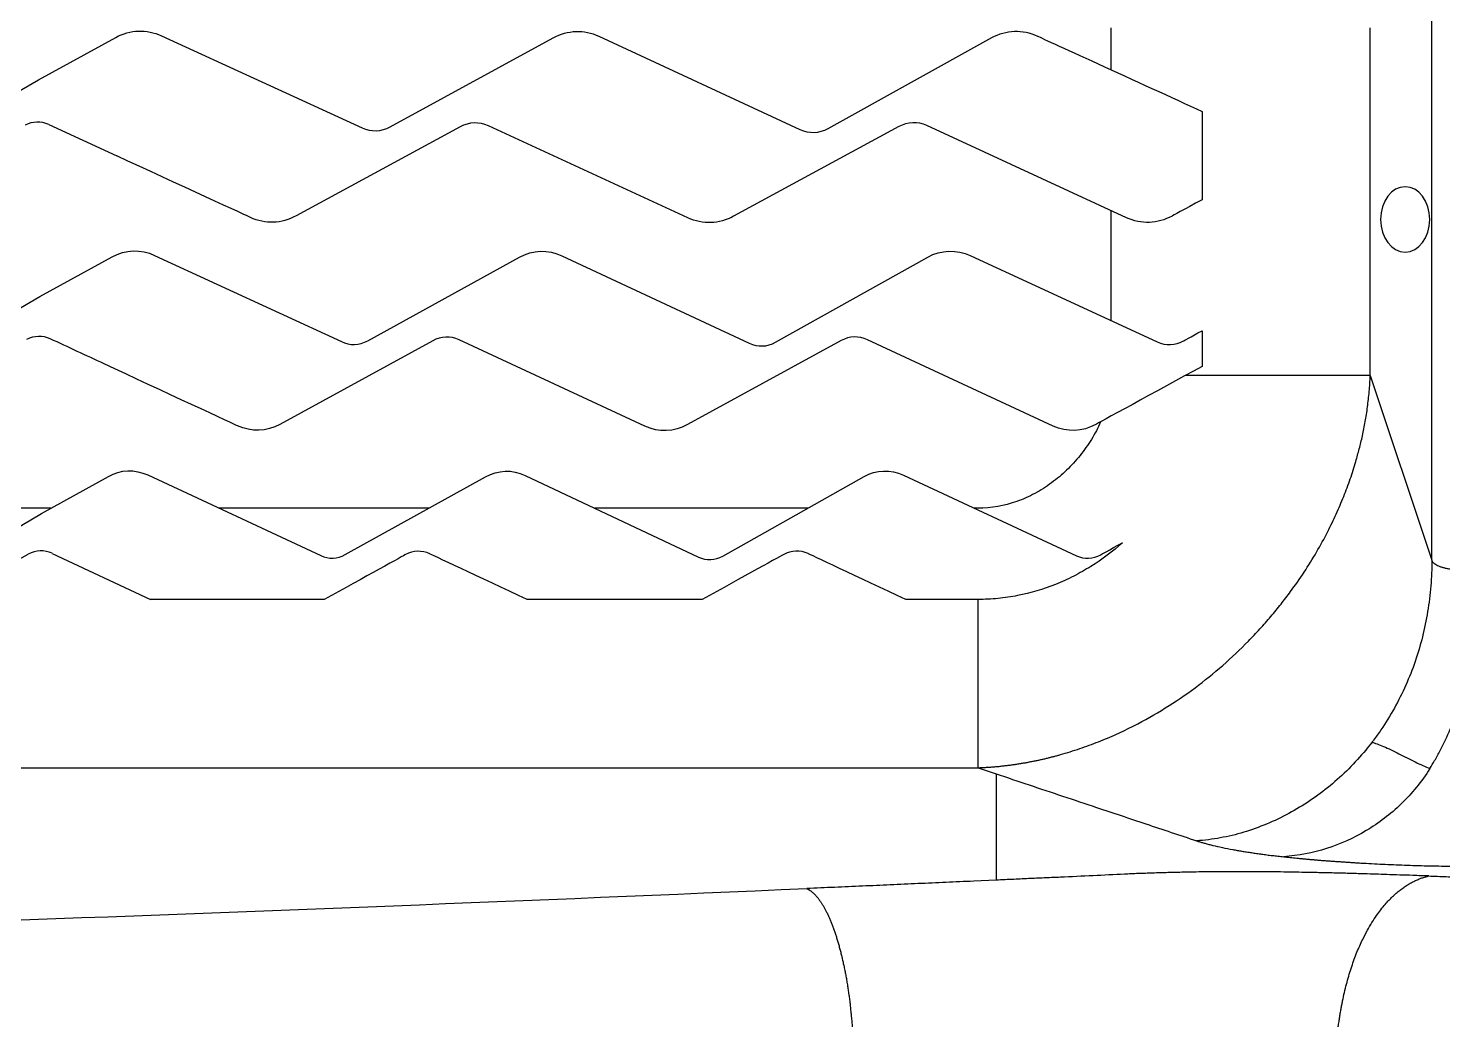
# Model space of a CAD drawing. Header units: inches. Extents: x 0 to 84, y -22 to 124.
# Drawn here: x 47.31 to 58.11, y 28.66 to 36.22 of the extents above; entities that cross this region are included whole.
import ezdxf

# ---------------------------------------------------------------- set-up
doc = ezdxf.new("R2010")
doc.units = ezdxf.units.IN
doc.header["$MEASUREMENT"] = 0
doc.layers.add('1', color=4, linetype='Continuous')

# ---------------------------------------------------------------- blocks, each defined once
blk = doc.blocks.new('2026 RELAY')
at = {"layer": '1', "color": 3, "linetype": 'Continuous', "lineweight": 25}
for p, q in [((55.572, 35.724), (55.572, 35.404)), ((57.553, 33.071), (57.553, 35.724)), ((56.269, 35.085), (56.269, 34.411)), ((47.47, 34.986), (47.989, 34.746)), ((55.572, 34.329), (55.572, 33.491)), ((56.269, 33.412), (56.269, 33.14)), ((57.553, 33.071), (58.023, 31.662)), ((47.486, 32.059), (45.872, 32.059)), ((50.371, 32.059), (48.768, 32.059)), ((53.262, 32.059), (51.636, 32.059)), ((54.56, 32.059), (54.531, 32.059)), ((46.69, 31.362), (47.313, 31.708)), ((47.495, 31.714), (48.246, 31.362)), ((49.571, 31.362), (48.246, 31.362)), ((52.455, 31.362), (51.12, 31.362)), ((54.56, 31.362), (54.009, 31.362)), ((40.541, 30.078), (54.56, 30.078)), ((54.56, 30.078), (54.698, 30.032)), ((54.698, 30.032), (54.698, 29.221)), ((54.698, 29.221), (54.527, 29.213))]:
    blk.add_line(p, q, dxfattribs=at)
at = {"layer": '1', "color": 3, "linetype": 'Continuous', "lineweight": 25, "flags": 128}
blk.add_lwpolyline([(58.023, 31.662), (58.023, 33.732), (58.023, 37.452), (58.023, 43.243)], dxfattribs=at)
at = {"layer": '1', "color": 3, "linetype": 'Continuous', "lineweight": 25}
for centre, start, end in [((47.386, 34.804), 65.2288, 118.6317), ((47.397, 33.169), 65.0777, 118.8069), ((47.41, 31.533), 64.903, 118.9998)]:
    blk.add_arc(centre, 0.2, start, end, dxfattribs=at)
at = {"layer": '1', "color": 1, "extrusion": (0, 0, -1)}
blk.add_ellipse((57.819, 34.261), major_axis=(0, 0.25), ratio=0.752466, dxfattribs=at)
at = {"layer": '1', "color": 3, "linetype": 'Continuous', "lineweight": 25}
for points, knots in [([(39.486, 35.111), (39.69, 35.016), (39.839, 34.947), (39.839, 34.947), (39.909, 34.915), (39.986, 34.918), (40.054, 34.955), (40.054, 34.955), (41.302, 35.648), (41.302, 35.648), (41.412, 35.708), (41.538, 35.713), (41.651, 35.66), (41.651, 35.66), (43.181, 34.959), (43.181, 34.959), (43.251, 34.926), (43.328, 34.929), (43.396, 34.966), (43.396, 34.966), (44.64, 35.645), (44.64, 35.645), (44.75, 35.705), (44.875, 35.71), (44.988, 35.657), (44.988, 35.657), (46.523, 34.946), (46.523, 34.946), (46.592, 34.914), (46.67, 34.916), (46.738, 34.953), (46.738, 34.953), (46.879, 35.031), (46.879, 35.031), (46.879, 35.031), (47.39, 35.327), (47.39, 35.327), (47.39, 35.327), (47.981, 35.65), (47.981, 35.65), (48.091, 35.71), (48.216, 35.714), (48.329, 35.662), (48.329, 35.662), (49.86, 34.96), (49.86, 34.96), (49.929, 34.928), (50.007, 34.931), (50.075, 34.968), (50.075, 34.968), (51.318, 35.647), (51.318, 35.647), (51.429, 35.707), (51.554, 35.711), (51.667, 35.659), (51.667, 35.659), (53.201, 34.947), (53.201, 34.947), (53.271, 34.915), (53.348, 34.918), (53.416, 34.955), (53.416, 34.955), (54.664, 35.648), (54.664, 35.648), (54.775, 35.708), (54.9, 35.713), (55.013, 35.66), (55.013, 35.66), (55.828, 35.287), (56.269, 35.085)], [0.2135763, 0.2135763, 0.2135763, 0.2135763, 0.2222222, 0.2222222, 0.2222222, 0.25, 0.25, 0.25, 0.2777778, 0.2777778, 0.2777778, 0.3055556, 0.3055556, 0.3055556, 0.3333333, 0.3333333, 0.3333333, 0.3611111, 0.3611111, 0.3611111, 0.3888889, 0.3888889, 0.3888889, 0.4166667, 0.4166667, 0.4166667, 0.4444444, 0.4444444, 0.4444444, 0.4722222, 0.4722222, 0.4722222, 0.5, 0.5, 0.5, 0.5277778, 0.5277778, 0.5277778, 0.5555556, 0.5555556, 0.5555556, 0.5833333, 0.5833333, 0.5833333, 0.6111111, 0.6111111, 0.6111111, 0.6388889, 0.6388889, 0.6388889, 0.6666667, 0.6666667, 0.6666667, 0.6944444, 0.6944444, 0.6944444, 0.7222222, 0.7222222, 0.7222222, 0.75, 0.75, 0.75, 0.7777778, 0.7777778, 0.7777778, 0.8055556, 0.8055556, 0.8055556, 0.8258324, 0.8258324, 0.8258324, 0.8258324]), ([(56.269, 34.411), (56.133, 34.337), (56.04, 34.287), (56.04, 34.287), (55.93, 34.227), (55.805, 34.222), (55.692, 34.274), (55.692, 34.274), (54.17, 34.977), (54.17, 34.977), (54.1, 35.009), (54.023, 35.006), (53.955, 34.969), (53.955, 34.969), (52.694, 34.285), (52.694, 34.285), (52.584, 34.225), (52.459, 34.221), (52.346, 34.273), (52.346, 34.273), (50.824, 34.975), (50.824, 34.975), (50.754, 35.007), (50.677, 35.005), (50.609, 34.967), (50.609, 34.967), (49.356, 34.288), (49.356, 34.288), (49.246, 34.228), (49.121, 34.224), (49.009, 34.276), (49.009, 34.276), (48.433, 34.541), (47.989, 34.746)], [0.3234431, 0.3234431, 0.3234431, 0.3234431, 0.3421157, 0.3421157, 0.3421157, 0.4105388, 0.4105388, 0.4105388, 0.478962, 0.478962, 0.478962, 0.5473851, 0.5473851, 0.5473851, 0.6158083, 0.6158083, 0.6158083, 0.6842314, 0.6842314, 0.6842314, 0.7526546, 0.7526546, 0.7526546, 0.8210777, 0.8210777, 0.8210777, 0.8895008, 0.8895008, 0.8895008, 0.957924, 0.957924, 0.957924, 1, 1, 1, 1]), ([(37.967, 33.616), (38.278, 33.787), (38.616, 33.973), (38.616, 33.973), (38.719, 34.029), (38.836, 34.033), (38.941, 33.984), (38.941, 33.984), (40.37, 33.317), (40.37, 33.317), (40.435, 33.286), (40.507, 33.289), (40.57, 33.324), (40.57, 33.324), (41.732, 33.974), (41.732, 33.974), (41.835, 34.03), (41.952, 34.034), (42.057, 33.985), (42.057, 33.985), (43.482, 33.327), (43.482, 33.327), (43.547, 33.297), (43.619, 33.3), (43.683, 33.334), (43.683, 33.334), (44.841, 33.971), (44.841, 33.971), (44.943, 34.028), (45.06, 34.032), (45.165, 33.983), (45.165, 33.983), (46.594, 33.315), (46.594, 33.315), (46.659, 33.285), (46.731, 33.288), (46.795, 33.322), (46.795, 33.322), (46.926, 33.395), (46.926, 33.395), (46.926, 33.395), (47.402, 33.673), (47.402, 33.673), (47.402, 33.673), (47.952, 33.975), (47.952, 33.975), (48.055, 34.032), (48.172, 34.036), (48.277, 33.987), (48.277, 33.987), (49.702, 33.329), (49.702, 33.329), (49.767, 33.298), (49.839, 33.301), (49.903, 33.336), (49.903, 33.336), (51.061, 33.973), (51.061, 33.973), (51.163, 34.029), (51.28, 34.033), (51.385, 33.984), (51.385, 33.984), (52.814, 33.317), (52.814, 33.317), (52.879, 33.286), (52.951, 33.289), (53.015, 33.324), (53.015, 33.324), (54.177, 33.974), (54.177, 33.974), (54.28, 34.03), (54.396, 34.034), (54.501, 33.985), (54.501, 33.985), (55.927, 33.327), (55.927, 33.327), (55.992, 33.297), (56.064, 33.3), (56.127, 33.334), (56.127, 33.334), (56.183, 33.365), (56.269, 33.412)], [0.1516522, 0.1516522, 0.1516522, 0.1516522, 0.1666667, 0.1666667, 0.1666667, 0.1944444, 0.1944444, 0.1944444, 0.2222222, 0.2222222, 0.2222222, 0.25, 0.25, 0.25, 0.2777778, 0.2777778, 0.2777778, 0.3055556, 0.3055556, 0.3055556, 0.3333333, 0.3333333, 0.3333333, 0.3611111, 0.3611111, 0.3611111, 0.3888889, 0.3888889, 0.3888889, 0.4166667, 0.4166667, 0.4166667, 0.4444444, 0.4444444, 0.4444444, 0.4722222, 0.4722222, 0.4722222, 0.5, 0.5, 0.5, 0.5277778, 0.5277778, 0.5277778, 0.5555556, 0.5555556, 0.5555556, 0.5833333, 0.5833333, 0.5833333, 0.6111111, 0.6111111, 0.6111111, 0.6388889, 0.6388889, 0.6388889, 0.6666667, 0.6666667, 0.6666667, 0.6944444, 0.6944444, 0.6944444, 0.7222222, 0.7222222, 0.7222222, 0.75, 0.75, 0.75, 0.7777778, 0.7777778, 0.7777778, 0.8055556, 0.8055556, 0.8055556, 0.8333333, 0.8333333, 0.8333333, 0.8611111, 0.8611111, 0.8611111, 0.867176, 0.867176, 0.867176, 0.867176]), ([(56.269, 33.14), (55.926, 32.952), (55.458, 32.697), (55.458, 32.697), (55.356, 32.641), (55.239, 32.636), (55.134, 32.685), (55.134, 32.685), (53.716, 33.344), (53.716, 33.344), (53.651, 33.374), (53.579, 33.372), (53.516, 33.337), (53.516, 33.337), (52.342, 32.696), (52.342, 32.696), (52.24, 32.639), (52.123, 32.635), (52.018, 32.684), (52.018, 32.684), (50.6, 33.343), (50.6, 33.343), (50.535, 33.373), (50.463, 33.37), (50.4, 33.336), (50.4, 33.336), (49.233, 32.698), (49.233, 32.698), (49.131, 32.642), (49.014, 32.638), (48.909, 32.687), (48.909, 32.687), (48.312, 32.964), (47.755, 33.223), (47.618, 33.287), (47.481, 33.35)], [0.2938369, 0.2938369, 0.2938369, 0.2938369, 0.3364412, 0.3364412, 0.3364412, 0.4037295, 0.4037295, 0.4037295, 0.4710177, 0.4710177, 0.4710177, 0.538306, 0.538306, 0.538306, 0.6055942, 0.6055942, 0.6055942, 0.6728825, 0.6728825, 0.6728825, 0.7401707, 0.7401707, 0.7401707, 0.807459, 0.807459, 0.807459, 0.8747472, 0.8747472, 0.8747472, 0.9420355, 0.9420355, 0.9420355, 0.9857198, 0.9857198, 1, 1, 1, 1]), ([(54.56, 30.078), (54.571, 30.079), (54.593, 30.08), (54.625, 30.082), (54.657, 30.084), (54.689, 30.086), (54.72, 30.089), (54.751, 30.093), (54.782, 30.096), (54.812, 30.1), (54.842, 30.104), (54.871, 30.109), (54.9, 30.114), (54.928, 30.118), (54.956, 30.124), (54.984, 30.129), (55.011, 30.135), (55.038, 30.14), (55.064, 30.146), (55.09, 30.152), (55.115, 30.159), (55.14, 30.165), (55.165, 30.172), (55.23, 30.19), (55.336, 30.223), (55.479, 30.275), (55.617, 30.334), (55.788, 30.416), (55.99, 30.531), (56.217, 30.685), (56.428, 30.856), (56.591, 31.01), (56.711, 31.137), (56.794, 31.231), (56.872, 31.326), (56.957, 31.438), (57.049, 31.569), (57.144, 31.722), (57.225, 31.87), (57.293, 32.013), (57.351, 32.147), (57.401, 32.281), (57.435, 32.386), (57.456, 32.463), (57.469, 32.511), (57.482, 32.561), (57.493, 32.612), (57.504, 32.665), (57.515, 32.719), (57.524, 32.774), (57.532, 32.831), (57.539, 32.889), (57.545, 32.949), (57.55, 33.01), (57.552, 33.051), (57.553, 33.071)], [0, 0, 0, 0, 0.007301, 0.014518, 0.021651, 0.0287, 0.035663, 0.042541, 0.049334, 0.05604, 0.06266, 0.069194, 0.075641, 0.082, 0.088271, 0.094454, 0.100548, 0.106553, 0.112468, 0.118294, 0.124029, 0.129674, 0.135227, 0.140689, 0.174529, 0.207683, 0.240114, 0.271789, 0.330989, 0.389781, 0.447987, 0.505429, 0.532988, 0.559881, 0.586094, 0.611618, 0.650348, 0.689028, 0.727605, 0.759628, 0.791203, 0.822316, 0.852955, 0.863586, 0.874524, 0.885766, 0.897307, 0.909145, 0.921276, 0.933695, 0.9464, 0.959386, 0.97265, 0.986189, 1, 1, 1, 1]), ([(57.553, 33.071), (57.527, 33.071), (57.473, 33.071), (57.316, 33.071), (57.213, 33.071), (56.965, 33.071), (56.82, 33.071), (56.5, 33.071), (56.326, 33.071), (56.143, 33.071)], [0, 0, 0, 0, 0.25, 0.25, 0.5, 0.5, 0.75, 0.75, 1, 1, 1, 1]), ([(55.495, 32.717), (55.475, 32.671), (55.452, 32.626), (55.412, 32.562), (55.398, 32.541), (55.369, 32.5), (55.354, 32.48), (55.322, 32.441), (55.305, 32.422), (55.272, 32.384), (55.254, 32.366), (55.2, 32.314), (55.162, 32.282), (55.08, 32.222), (55.038, 32.195), (54.949, 32.147), (54.903, 32.127), (54.76, 32.076), (54.661, 32.059), (54.56, 32.059)], [0, 0, 0, 0, 0.125, 0.125, 0.1875, 0.1875, 0.25, 0.25, 0.3125, 0.3125, 0.375, 0.375, 0.5, 0.5, 0.625, 0.625, 0.75, 0.75, 1, 1, 1, 1]), ([(36.673, 32.322), (36.681, 32.319), (36.689, 32.315), (36.697, 32.312), (36.697, 32.312), (38.018, 31.697), (38.018, 31.697), (38.078, 31.669), (38.145, 31.671), (38.203, 31.704), (38.203, 31.704), (39.276, 32.298), (39.276, 32.298), (39.371, 32.351), (39.479, 32.355), (39.577, 32.309), (39.577, 32.309), (40.9, 31.686), (40.9, 31.686), (40.96, 31.658), (41.027, 31.66), (41.086, 31.693), (41.086, 31.693), (42.162, 32.3), (42.162, 32.3), (42.257, 32.352), (42.366, 32.356), (42.463, 32.31), (42.463, 32.31), (43.783, 31.696), (43.783, 31.696), (43.844, 31.668), (43.91, 31.67), (43.969, 31.703), (43.969, 31.703), (45.042, 32.297), (45.042, 32.297), (45.137, 32.35), (45.245, 32.354), (45.342, 32.308), (45.342, 32.308), (46.666, 31.685), (46.666, 31.685), (46.726, 31.656), (46.793, 31.659), (46.852, 31.691), (46.852, 31.691), (46.973, 31.759), (46.973, 31.759), (46.973, 31.759), (47.414, 32.019), (47.414, 32.019), (47.414, 32.019), (47.924, 32.301), (47.924, 32.301), (48.019, 32.354), (48.127, 32.357), (48.224, 32.312), (48.224, 32.312), (49.545, 31.697), (49.545, 31.697), (49.605, 31.669), (49.672, 31.671), (49.73, 31.704), (49.73, 31.704), (50.803, 32.298), (50.803, 32.298), (50.898, 32.351), (51.006, 32.355), (51.104, 32.309), (51.104, 32.309), (52.427, 31.686), (52.427, 31.686), (52.487, 31.658), (52.554, 31.66), (52.613, 31.693), (52.613, 31.693), (53.69, 32.3), (53.69, 32.3), (53.785, 32.352), (53.893, 32.356), (53.99, 32.31), (53.99, 32.31), (55.311, 31.696), (55.311, 31.696), (55.371, 31.668), (55.437, 31.67), (55.496, 31.703), (55.496, 31.703), (55.563, 31.74), (55.663, 31.795)], [0.0810621, 0.0810621, 0.0810621, 0.0810621, 0.0833333, 0.0833333, 0.0833333, 0.1111111, 0.1111111, 0.1111111, 0.1388889, 0.1388889, 0.1388889, 0.1666667, 0.1666667, 0.1666667, 0.1944444, 0.1944444, 0.1944444, 0.2222222, 0.2222222, 0.2222222, 0.25, 0.25, 0.25, 0.2777778, 0.2777778, 0.2777778, 0.3055556, 0.3055556, 0.3055556, 0.3333333, 0.3333333, 0.3333333, 0.3611111, 0.3611111, 0.3611111, 0.3888889, 0.3888889, 0.3888889, 0.4166667, 0.4166667, 0.4166667, 0.4444444, 0.4444444, 0.4444444, 0.4722222, 0.4722222, 0.4722222, 0.5, 0.5, 0.5, 0.5277778, 0.5277778, 0.5277778, 0.5555556, 0.5555556, 0.5555556, 0.5833333, 0.5833333, 0.5833333, 0.6111111, 0.6111111, 0.6111111, 0.6388889, 0.6388889, 0.6388889, 0.6666667, 0.6666667, 0.6666667, 0.6944444, 0.6944444, 0.6944444, 0.7222222, 0.7222222, 0.7222222, 0.75, 0.75, 0.75, 0.7777778, 0.7777778, 0.7777778, 0.8055556, 0.8055556, 0.8055556, 0.8333333, 0.8333333, 0.8333333, 0.8611111, 0.8611111, 0.8611111, 0.8680452, 0.8680452, 0.8680452, 0.8680452]), ([(51.12, 31.362), (50.765, 31.528), (50.376, 31.71), (50.376, 31.71), (50.316, 31.739), (50.25, 31.736), (50.191, 31.704), (50.191, 31.704), (49.865, 31.524), (49.571, 31.362)], [0.7184034, 0.7184034, 0.7184034, 0.7184034, 0.7557909, 0.7557909, 0.7557909, 0.8244992, 0.8244992, 0.8244992, 0.8622552, 0.8622552, 0.8622552, 0.8622552]), ([(54.009, 31.362), (53.654, 31.529), (53.263, 31.712), (53.263, 31.712), (53.203, 31.74), (53.136, 31.737), (53.077, 31.705), (53.077, 31.705), (52.75, 31.525), (52.455, 31.362)], [0.4434743, 0.4434743, 0.4434743, 0.4434743, 0.4809579, 0.4809579, 0.4809579, 0.5496661, 0.5496661, 0.5496661, 0.5873491, 0.5873491, 0.5873491, 0.5873491]), ([(55.663, 31.795), (55.587, 31.728), (55.506, 31.667), (55.378, 31.588), (55.335, 31.563), (55.267, 31.528), (55.244, 31.517), (55.198, 31.496), (55.175, 31.486), (55.057, 31.439), (54.96, 31.411), (54.813, 31.382), (54.763, 31.375), (54.662, 31.365), (54.611, 31.362), (54.56, 31.362)], [0, 0, 0, 0, 0.25, 0.25, 0.375, 0.375, 0.4375, 0.4375, 0.5, 0.5, 0.75, 0.75, 0.875, 0.875, 1, 1, 1, 1]), ([(58.023, 31.662), (58.023, 31.596), (58.017, 31.465), (57.993, 31.269), (57.954, 31.077), (57.898, 30.889), (57.826, 30.707), (57.739, 30.532), (57.654, 30.394), (57.593, 30.309), (57.569, 30.277), (57.565, 30.272)], [0, 0, 0, 0, 0.0625, 0.125, 0.1875, 0.25, 0.3125, 0.375, 0.4375, 0.46875, 0.4757451, 0.4757451, 0.4757451, 0.4757451]), ([(58.162, 31.593), (58.152, 31.594), (58.134, 31.597), (58.109, 31.604), (58.086, 31.611), (58.06, 31.622), (58.035, 31.639), (58.025, 31.654), (58.023, 31.662)], [0, 0, 0, 0, 0.125, 0.25, 0.375, 0.5, 0.75, 1, 1, 1, 1]), ([(58.007, 30.072), (58.02, 30.092), (58.047, 30.137), (58.102, 30.236), (58.19, 30.425), (58.287, 30.714), (58.344, 31.021), (58.363, 31.24), (58.369, 31.366), (58.369, 31.429), (58.369, 31.46)], [0, 0, 0, 0, 0.0253661, 0.0566161, 0.1191161, 0.2441161, 0.3691161, 0.4316161, 0.4628661, 0.4941161, 0.4941161, 0.4941161, 0.4941161]), ([(54.56, 30.078), (54.56, 30.103), (54.56, 30.152), (54.56, 30.294), (54.56, 30.388), (54.56, 30.613), (54.56, 30.744), (54.56, 31.035), (54.56, 31.194), (54.56, 31.362)], [0, 0, 0, 0, 0.25, 0.25, 0.5, 0.5, 0.75, 0.75, 1, 1, 1, 1]), ([(57.565, 30.272), (57.55, 30.252), (57.494, 30.182), (57.39, 30.068), (57.2, 29.896), (56.989, 29.754), (56.763, 29.646), (56.588, 29.583), (56.409, 29.54), (56.288, 29.525), (56.228, 29.521)], [0.4757451, 0.4757451, 0.4757451, 0.4757451, 0.5, 0.5625, 0.625, 0.75, 0.8125, 0.875, 0.9375, 1, 1, 1, 1]), ([(57.565, 30.272), (57.576, 30.27), (57.603, 30.262), (57.654, 30.242), (57.711, 30.216), (57.772, 30.186), (57.833, 30.154), (57.915, 30.113), (57.973, 30.086), (58.007, 30.072)], [0, 0, 0, 0, 0.125, 0.25, 0.375, 0.5, 0.625, 0.75, 1, 1, 1, 1]), ([(54.698, 30.032), (54.782, 30.004), (54.951, 29.947), (55.206, 29.862), (55.503, 29.763), (55.844, 29.649), (56.099, 29.564), (56.228, 29.521)], [0, 0, 0, 0, 0.164202, 0.33088, 0.500024, 0.746802, 1, 1, 1, 1]), ([(58.007, 30.072), (57.976, 30.022), (57.907, 29.927), (57.791, 29.8), (57.663, 29.69), (57.478, 29.564), (57.224, 29.451), (57.004, 29.408), (56.892, 29.399)], [0, 0, 0, 0, 0.125, 0.25, 0.375, 0.5, 0.75, 1, 1, 1, 1]), ([(56.228, 29.521), (56.232, 29.52), (56.24, 29.517), (56.253, 29.513), (56.266, 29.509), (56.279, 29.506), (56.292, 29.502), (56.306, 29.498), (56.321, 29.494), (56.336, 29.49), (56.369, 29.482), (56.423, 29.47), (56.487, 29.457), (56.538, 29.448), (56.573, 29.442), (56.609, 29.436), (56.646, 29.431), (56.684, 29.425), (56.724, 29.42), (56.764, 29.414), (56.806, 29.409), (56.848, 29.404), (56.877, 29.401), (56.892, 29.399)], [0, 0, 0, 0, 0.027809, 0.055593, 0.083359, 0.111112, 0.138858, 0.166602, 0.19435, 0.222108, 0.249882, 0.375218, 0.500053, 0.549719, 0.59938, 0.649067, 0.698808, 0.748633, 0.79857, 0.848648, 0.898895, 0.949336, 1, 1, 1, 1]), ([(56.892, 29.399), (56.9, 29.398), (56.917, 29.397), (56.942, 29.394), (56.967, 29.391), (56.993, 29.389), (57.019, 29.386), (57.045, 29.384), (57.072, 29.381), (57.099, 29.379), (57.126, 29.377), (57.153, 29.374), (57.181, 29.372), (57.209, 29.37), (57.237, 29.368), (57.265, 29.366), (57.294, 29.364), (57.323, 29.362), (57.352, 29.36), (57.382, 29.358), (57.411, 29.356), (57.441, 29.354), (57.472, 29.352), (57.546, 29.348), (57.666, 29.342), (57.835, 29.335), (58.009, 29.33), (58.185, 29.327), (58.363, 29.325), (58.54, 29.324), (58.719, 29.325), (58.86, 29.327), (58.962, 29.329), (59.027, 29.331), (59.09, 29.332), (59.154, 29.334), (59.218, 29.336), (59.281, 29.339), (59.344, 29.341), (59.407, 29.344), (59.47, 29.347), (59.532, 29.35), (59.574, 29.352), (59.594, 29.353)], [0, 0, 0, 0, 0.011177, 0.022362, 0.033555, 0.044758, 0.055973, 0.067202, 0.078445, 0.089706, 0.100985, 0.112284, 0.123605, 0.134949, 0.146317, 0.157712, 0.169134, 0.180585, 0.192068, 0.203582, 0.215129, 0.226712, 0.238331, 0.249987, 0.311533, 0.373586, 0.436336, 0.499965, 0.561828, 0.624014, 0.686682, 0.749995, 0.772629, 0.795257, 0.817887, 0.840527, 0.863185, 0.88587, 0.908591, 0.931355, 0.954172, 0.977051, 1, 1, 1, 1]), ([(55.678, 29.266), (55.598, 29.262), (55.435, 29.255), (55.235, 29.245), (55.076, 29.238), (54.958, 29.233), (54.831, 29.227), (54.743, 29.223), (54.698, 29.221)], [0, 0, 0, 0, 0.2455531, 0.5000001, 0.6117854, 0.7323642, 0.8617607, 1, 1, 1, 1]), ([(57.509, 29.269), (57.493, 29.269), (57.461, 29.27), (57.412, 29.272), (57.363, 29.273), (57.313, 29.274), (57.262, 29.276), (57.211, 29.277), (57.16, 29.278), (57.107, 29.279), (57.011, 29.281), (56.84, 29.284), (56.647, 29.285), (56.484, 29.285), (56.381, 29.285), (56.288, 29.284), (56.206, 29.283), (56.134, 29.281), (56.069, 29.28), (56.009, 29.278), (55.951, 29.277), (55.893, 29.275), (55.838, 29.273), (55.783, 29.271), (55.73, 29.269), (55.695, 29.267), (55.678, 29.266)], [0, 0, 0, 0, 0.026742, 0.053746, 0.081014, 0.108543, 0.136332, 0.164376, 0.192673, 0.221221, 0.250017, 0.351283, 0.499986, 0.560783, 0.616193, 0.666212, 0.710819, 0.749988, 0.783309, 0.816044, 0.848189, 0.879741, 0.910698, 0.94106, 0.970827, 1, 1, 1, 1]), ([(57.288, 27.793), (57.288, 27.802), (57.288, 27.819), (57.289, 27.844), (57.29, 27.869), (57.291, 27.894), (57.292, 27.918), (57.294, 27.942), (57.295, 27.965), (57.297, 27.987), (57.299, 28.009), (57.301, 28.031), (57.303, 28.052), (57.306, 28.073), (57.308, 28.094), (57.31, 28.113), (57.313, 28.133), (57.316, 28.152), (57.318, 28.17), (57.321, 28.188), (57.324, 28.206), (57.327, 28.223), (57.33, 28.239), (57.333, 28.255), (57.336, 28.271), (57.339, 28.286), (57.342, 28.301), (57.353, 28.354), (57.374, 28.443), (57.41, 28.562), (57.45, 28.671), (57.491, 28.762), (57.54, 28.858), (57.597, 28.949), (57.662, 29.033), (57.713, 29.087), (57.751, 29.122), (57.78, 29.145), (57.808, 29.166), (57.836, 29.185), (57.864, 29.201), (57.892, 29.215), (57.919, 29.227), (57.946, 29.238), (57.973, 29.246), (57.99, 29.25), (57.999, 29.253)], [0, 0, 0, 0, 0.0120977, 0.0239946, 0.0356914, 0.0471884, 0.0584859, 0.0695841, 0.0804837, 0.0911855, 0.1016902, 0.1119975, 0.1221073, 0.1320193, 0.1417338, 0.1512515, 0.1605732, 0.1696994, 0.1786307, 0.1873676, 0.1959104, 0.2042593, 0.2124141, 0.220375, 0.228142, 0.235715, 0.2430943, 0.2502797, 0.3157325, 0.3791737, 0.4406522, 0.5001986, 0.5446459, 0.6253487, 0.694318, 0.7500293, 0.7773063, 0.8040709, 0.8303258, 0.8560734, 0.8813159, 0.9060549, 0.9302919, 0.954028, 0.977264, 1, 1, 1, 1]), ([(57.877, 29.257), (57.811, 29.259), (57.688, 29.263), (57.566, 29.267), (57.509, 29.269)], [0, 0, 0, 0, 0.541066, 1, 1, 1, 1]), ([(57.999, 29.253), (58.044, 29.251), (58.133, 29.248), (58.267, 29.244), (58.401, 29.239), (58.534, 29.234), (58.668, 29.23), (58.801, 29.225), (58.934, 29.22), (59.066, 29.215), (59.199, 29.211), (59.331, 29.206), (59.463, 29.201), (59.595, 29.196), (59.727, 29.191), (59.858, 29.186), (59.989, 29.181), (60.121, 29.176), (60.251, 29.17), (60.382, 29.165), (60.513, 29.16), (60.643, 29.155), (60.773, 29.149), (60.903, 29.144), (61.033, 29.139), (61.162, 29.133), (61.292, 29.128), (61.421, 29.122), (61.55, 29.116), (61.679, 29.111), (61.808, 29.105), (61.936, 29.099), (62.065, 29.093), (62.193, 29.087), (62.321, 29.082), (62.449, 29.076), (62.534, 29.072), (62.577, 29.07)], [0, 0, 0, 0, 0.0288891, 0.057755, 0.0865981, 0.115419, 0.1442181, 0.1729959, 0.2017528, 0.2304892, 0.2592056, 0.2879022, 0.3165795, 0.3452378, 0.3738773, 0.4024984, 0.4311013, 0.4596863, 0.4882537, 0.5168036, 0.5453366, 0.5738534, 0.6023547, 0.6308409, 0.6593126, 0.6877704, 0.7162147, 0.7446459, 0.7730645, 0.8014709, 0.8298655, 0.8582485, 0.8866203, 0.9149811, 0.9433312, 0.9716708, 1, 1, 1, 1]), ([(40.513, 28.701), (42.665, 28.762), (44.803, 28.83), (49.05, 28.982), (51.159, 29.066), (53.253, 29.157)], [0, 0, 0, 0, 0.5, 0.5, 1, 1, 1, 1]), ([(54.527, 29.213), (54.456, 29.21), (54.315, 29.204), (54.103, 29.194), (53.89, 29.185), (53.678, 29.175), (53.465, 29.166), (53.324, 29.16), (53.253, 29.157)], [0, 0, 0, 0, 0.166695, 0.333378, 0.500049, 0.66671, 0.83336, 1, 1, 1, 1]), ([(53.253, 29.157), (53.255, 29.156), (53.259, 29.154), (53.265, 29.151), (53.271, 29.147), (53.277, 29.143), (53.283, 29.139), (53.289, 29.134), (53.295, 29.13), (53.301, 29.124), (53.307, 29.119), (53.313, 29.113), (53.319, 29.107), (53.325, 29.1), (53.331, 29.093), (53.337, 29.086), (53.342, 29.079), (53.348, 29.071), (53.354, 29.063), (53.36, 29.054), (53.366, 29.046), (53.371, 29.037), (53.377, 29.027), (53.383, 29.017), (53.388, 29.008), (53.394, 28.997), (53.399, 28.987), (53.405, 28.976), (53.41, 28.965), (53.416, 28.953), (53.421, 28.942), (53.427, 28.93), (53.432, 28.917), (53.437, 28.905), (53.442, 28.892), (53.447, 28.879), (53.452, 28.866), (53.457, 28.852), (53.462, 28.838), (53.467, 28.824), (53.472, 28.81), (53.477, 28.795), (53.481, 28.78), (53.486, 28.765), (53.491, 28.75), (53.495, 28.735), (53.499, 28.719), (53.504, 28.703), (53.508, 28.687), (53.512, 28.671), (53.516, 28.654), (53.52, 28.637), (53.524, 28.62), (53.528, 28.603), (53.532, 28.586), (53.536, 28.569), (53.539, 28.551), (53.543, 28.533), (53.547, 28.515), (53.55, 28.497), (53.553, 28.479), (53.557, 28.46), (53.56, 28.442), (53.563, 28.423), (53.566, 28.404), (53.569, 28.385), (53.571, 28.366), (53.574, 28.347), (53.577, 28.328), (53.579, 28.308), (53.582, 28.289), (53.584, 28.269), (53.586, 28.25), (53.588, 28.23), (53.59, 28.21), (53.592, 28.19), (53.594, 28.17), (53.596, 28.15), (53.598, 28.13), (53.599, 28.11), (53.601, 28.09), (53.602, 28.07), (53.603, 28.049), (53.604, 28.029), (53.605, 28.009), (53.606, 27.989), (53.607, 27.975), (53.607, 27.968)], [0, 0, 0, 0, 0.0117654, 0.0235308, 0.0352961, 0.0470614, 0.0588266, 0.0705918, 0.082357, 0.0941221, 0.1058871, 0.1176522, 0.1294172, 0.1411821, 0.152947, 0.1647119, 0.1764768, 0.1882416, 0.2000063, 0.2117711, 0.2235358, 0.2353005, 0.2470652, 0.2588298, 0.2705945, 0.282359, 0.2941236, 0.3058882, 0.3176527, 0.3294172, 0.3411817, 0.3529462, 0.3647107, 0.3764751, 0.3882395, 0.400004, 0.4117684, 0.4235328, 0.4352972, 0.4470616, 0.4588259, 0.4705903, 0.4823547, 0.494119, 0.5058834, 0.5176478, 0.5294121, 0.5411765, 0.5529409, 0.5647053, 0.5764696, 0.588234, 0.5999984, 0.6117628, 0.6235272, 0.6352916, 0.6470561, 0.6588205, 0.670585, 0.6823494, 0.6941139, 0.7058784, 0.7176429, 0.7294075, 0.7411721, 0.7529366, 0.7647013, 0.7764659, 0.7882305, 0.7999952, 0.8117599, 0.8235247, 0.8352895, 0.8470543, 0.8588191, 0.870584, 0.8823489, 0.8941138, 0.9058788, 0.9176438, 0.9294088, 0.9411739, 0.952939, 0.9647042, 0.9764694, 0.9882347, 1, 1, 1, 1])]:
    blk.add_open_spline(points, degree=3, knots=knots, dxfattribs=at)
blk.add_open_spline([(57.999, 29.253), (57.958, 29.254), (57.918, 29.255), (57.877, 29.257)], degree=3, dxfattribs=at)

msp = doc.modelspace()

# ---------------------------------------------------------------- block references
msp.add_blockref('2026 RELAY', (0, 0.5))

doc.saveas('drawing.dxf')
